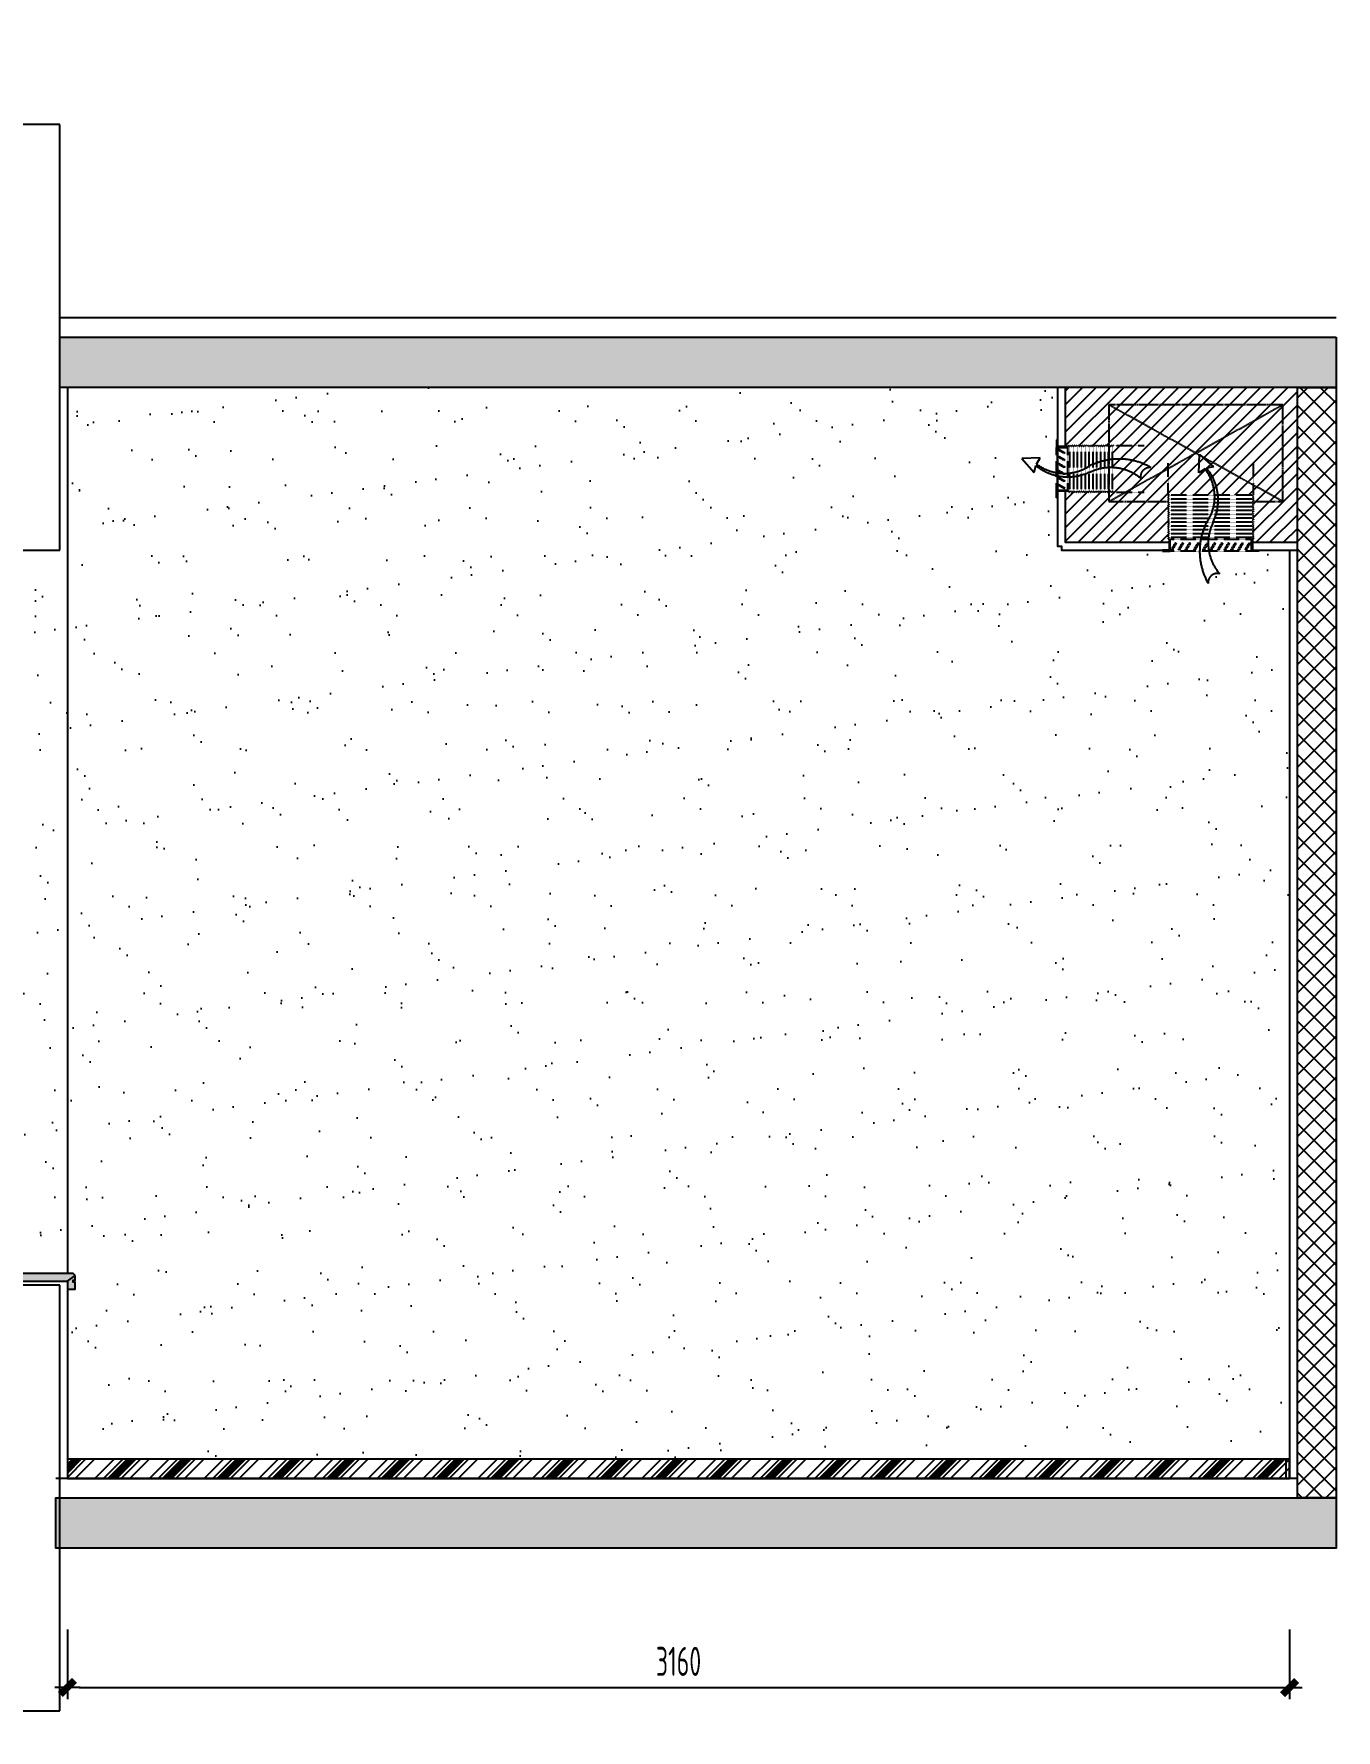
# Model space of a CAD drawing. Header units: inches. Extents: x 96003 to 270950, y -80202 to 65998.
# Drawn here: x 189558 to 192924, y 34810 to 39194 of the extents above; entities that cross this region are included whole.
import ezdxf

# ---------------------------------------------------------------- set-up
doc = ezdxf.new("R2010")
doc.units = ezdxf.units.IN
doc.header["$LTSCALE"] = 10
doc.header["$MEASUREMENT"] = 0
doc.linetypes.add('DASH', pattern=[0.35, 0.25, -0.1])
for name, color, linetype in [('01', 200, 'Continuous'), ('81', 81, 'Continuous'), ('A_SURFACE', 9, 'Continuous'), ('AD-土建柱轮廓线', 200, 'Continuous'), ('C-顶面灯具、灯带', 22, 'Continuous'), ('EL-03', 3, 'Continuous'), ('EL-1', 1, 'Continuous'), ('EL-30', 30, 'Continuous'), ('EL-BHATCH-250', 250, 'Continuous'), ('EL-FURN', 1, 'Continuous'), ('EL-天花轮廓线', 100, 'Continuous'), ('EL-立面', 136, 'Continuous'), ('FC-地面造型', 136, 'Continuous'), ('FF-FINISH【完成面】', 20, 'Continuous'), ('PUB_HATCH', 8, 'Continuous'), ('SBEI', 1, 'Continuous')]:
    doc.layers.add(name, color=color, linetype=linetype)
for name, color, linetype, lineweight in [('D-地面铺装', 252, 'Continuous', 9), ('J-金属幕墙', 34, 'Continuous', 13), ('L-栏杆扶手', 73, 'Continuous', 13), ('L-立面看线', 8, 'Continuous', 13)]:
    doc.layers.add(name, color=color, linetype=linetype, lineweight=lineweight)
doc.styles.add('CCD_DIM', font='archs.shx', dxfattribs={"width": 0.7})
doc.dimstyles.new('1.30', dxfattribs={"dimscale": 30, "dimtxt": 2.5, "dimasz": 1, "dimexe": 1, "dimexo": 1.5, "dimgap": 1, "dimtad": 1, "dimdec": 0, "dimrnd": 5, "dimdsep": 46, "dimtxsty": 'CCD_DIM', "dimblk": 'CCD_Dimension_Tick', "dimcen": 1, "dimclrd": 44, "dimclre": 44, "dimclrt": 2, "dimadec": 0, "dimazin": 2, "dimtfac": 1, "dimtdec": 0, "dimtix": 1, "dimtmove": 2, "dimatfit": 3, "dimldrblk": 'CCD_Dimension_Tick', "dimfxl": 5, "dimfxlon": 1, "dimtolj": 1, "dimarcsym": 0})
doc.dimstyles.new('Matrix_30内', dxfattribs={"dimscale": 30, "dimtxt": 2.5, "dimasz": 1, "dimexe": 2, "dimexo": 1.5, "dimgap": 0.6, "dimtad": 1, "dimdec": 0, "dimrnd": 1, "dimzin": 12, "dimdsep": 46, "dimtxsty": 'CCD_DIM', "dimblk": 'CCD_Dimension_Tick', "dimcen": 0.125, "dimclrd": 44, "dimclre": 44, "dimclrt": 50, "dimadec": 0, "dimazin": 0, "dimtfac": 1, "dimtdec": 0, "dimtix": 1, "dimtmove": 2, "dimatfit": 3, "dimldrblk": 'CCD_Leader_Dot', "dimfxl": 5, "dimfxlon": 1, "dimtvp": 1, "dimtolj": 1, "dimtzin": 0, "dimarcsym": 0})
pattern_1 = [(45, (190901.26, -77467.75), (-35.35534, 35.35534), []), (50, (190901.26, -77467.75), (143.452, -12.5504), [15, -165]), (355, (190901.26, -77467.75), (-27.7503, 150.4384), [12, -132]), (100.4514, (190913.22, -77468.8), (115.702, 137.888), [12.748, -140.2284]), (46.184, (190901.26, -77427.75), (213.448, -33.104), [22.5, -247.5]), (96.6356, (190919.05, -77430.5), (186.9325, 194.824), [19.122, -210.343]), (351.184, (190901.26, -77427.75), (186.932, 194.824), [18, -198]), (21, (190921.26, -77437.75), (119.3814, -80.5238), [15, -165]), (326, (190921.26, -77437.75), (48.663, 145.03), [12, -132]), (71.4514, (190931.21, -77444.46), (168.0445, 64.506), [12.748, -140.2284]), (37.5, (190901.26, -77467.75), (2.43197, 66.57877), [0, -130.4, 0, -134, 0, -132.5]), (7.5, (190901.26, -77467.75), (52.6139, 78.8823), [0, -76.4, 0, -127.4, 0, -50.5]), (327.5, (190856.66, -77467.75), (106.7645, -4.511), [0, -50, 0, -156, 0, -207]), (317.5, (190836.66, -77467.75), (116.6372, 20.021), [0, -65, 0, -103.6, 0, -147])]
pattern_2 = [(45, (190901.26, -74467.75), (-35.35534, 35.35534), []), (50, (190901.26, -74467.75), (143.452, -12.5504), [15, -165]), (355, (190901.26, -74467.75), (-27.7503, 150.4384), [12, -132]), (100.4514, (190913.22, -74468.8), (115.702, 137.888), [12.748, -140.2284]), (46.184, (190901.26, -74427.75), (213.448, -33.104), [22.5, -247.5]), (96.6356, (190919.05, -74430.5), (186.9325, 194.824), [19.122, -210.343]), (351.184, (190901.26, -74427.75), (186.932, 194.824), [18, -198]), (21, (190921.26, -74437.75), (119.3814, -80.5238), [15, -165]), (326, (190921.26, -74437.75), (48.663, 145.03), [12, -132]), (71.4514, (190931.21, -74444.46), (168.0445, 64.506), [12.748, -140.2284]), (37.5, (190901.26, -74467.75), (2.43197, 66.57877), [0, -130.4, 0, -134, 0, -132.5]), (7.5, (190901.26, -74467.75), (52.6139, 78.8823), [0, -76.4, 0, -127.4, 0, -50.5]), (327.5, (190856.66, -74467.75), (106.7645, -4.511), [0, -50, 0, -156, 0, -207]), (317.5, (190836.66, -74467.75), (116.6372, 20.021), [0, -65, 0, -103.6, 0, -147])]

# ---------------------------------------------------------------- blocks, each defined once
blk = doc.blocks.new('*U221')
h = blk.add_hatch()
h.set_pattern_fill('ANSI37', color=250, scale=300, angle=-90)
h.set_pattern_definition([(315, (222532.67, 70519.3), (26.516504, 26.516504), []), (45, (222532.67, 70519.3), (-26.516504, 26.516504), [])])
h.paths.add_polyline_path([(144521, -74584.5), (144521, -74684.5), (147391.2, -74684.5), (147391.2, -74584.5)])
at = {"color": 5, "elevation": 0}
blk.add_lwpolyline([(144521, -74584.5), (144521, -74684.5), (147391.2, -74684.5), (147391.2, -74584.5)], close=True, dxfattribs=at)
blk = doc.blocks.new('A$C29FB2657')
blk.add_lwpolyline([(50, 0), (-50, 0), (-50, -6), (50, -6), (50, 0)])
for points in [[(-35.5, -6), (-35.5, -48, 0.414214), (-22.5, -61), (-14.5, -61, 1), (-14.5, -53), (-22.5, -53, -0.414214), (-27.5, -48), (-27.5, -6)], [(35.5, -6), (35.5, -48, -0.414214), (22.5, -61), (14.5, -61, -1), (14.5, -53), (22.5, -53, 0.414214), (27.5, -48), (27.5, -6)]]:
    blk.add_lwpolyline(points, format="xyb")
blk = doc.blocks.new('ERYRTEYRTYTRYU')
at = {"layer": 'EL-BHATCH-250'}
h = blk.add_hatch(dxfattribs=at)
h.set_pattern_fill('ANSI36', color=256)
h.set_pattern_definition([(45, (-797212.6542, -227327.022), (1.683798023, 6.173926083), [7.9375, -1.5875, 0, -1.5875])])
h.paths.add_polyline_path([(194823.9, -79002.6), (194828.9, -78997.6), (195443.9, -78997.6), (195443.9, -79017.6), (194843.9, -79017.6), (194843.9, -79037.6), (194823.9, -79037.6), (194823.9, -79020.1), (194828.9, -79020.1), (194828.9, -79015.1), (194823.9, -79015.1)])
at = {"layer": 'PUB_HATCH'}
h = blk.add_hatch(dxfattribs=at)
h.set_pattern_fill('钢筋混凝土', color=256, scale=20, style=0)
h.set_pattern_definition(pattern_2)
h.paths.add_polyline_path([(195663.9, -75987.6), (195663.9, -75927.6), (195713.9, -75927.6), (195713.9, -75987.6)])
h = blk.add_hatch(dxfattribs=at)
h.set_pattern_fill('钢筋混凝土', color=256, scale=20, style=0)
h.set_pattern_definition(pattern_2)
h.paths.add_polyline_path([(195663.9, -75987.6), (195663.9, -75927.6), (195713.9, -75927.6), (195713.9, -75987.6)])
h = blk.add_hatch(dxfattribs=at)
h.set_pattern_fill('普通砖', color=256, scale=50, style=0)
h.set_pattern_definition([(45, (134887.13, -103269.03), (-88.38838, 88.38838), [])])
h.paths.add_polyline_path([(195603.9, -77037.6), (195603.9, -76997.6), (195603.9, -76957.6)])
h = blk.add_hatch(dxfattribs=at)
h.set_pattern_fill('钢筋混凝土', color=256, scale=20, style=0)
h.set_pattern_definition(pattern_1)
h.paths.add_polyline_path([(195663.9, -78987.6), (195663.9, -78927.6), (195713.9, -78927.6), (195713.9, -78987.6)])
h = blk.add_hatch(dxfattribs=at)
h.set_pattern_fill('钢筋混凝土', color=256, scale=20, style=0)
h.set_pattern_definition(pattern_1)
h.paths.add_polyline_path([(195663.9, -78987.6), (195663.9, -78927.6), (195713.9, -78927.6), (195713.9, -78987.6)])
h = blk.add_hatch(dxfattribs=at)
h.set_pattern_fill('普通砖', color=256, scale=50, style=0)
h.set_pattern_definition([(45, (134887.13, -106269.03), (-88.38838, 88.38838), [])])
h.paths.add_polyline_path([(195603.9, -80037.6), (195603.9, -79997.6), (195603.9, -79957.6)])
at = {"layer": '81', "color": 136}
for p, q in [((195493.9, -75798.3, 0), (195493.9, -75857.6, 0)), ((195521.9, -75793.6, 0), (195521.9, -75857.6, 0)), ((195535.9, -75798.3, 0), (195535.9, -75857.6, 0)), ((195563.9, -75798.3, 0), (195563.9, -75857.6, 0)), ((195493.9, -77186, 0), (195493.9, -78857.6, 0)), ((195521.9, -77186, 0), (195521.9, -78857.6, 0)), ((195535.9, -77186, 0), (195535.9, -78857.6, 0)), ((195563.9, -77186, 0), (195563.9, -78857.6, 0)), ((195493.9, -78798.3, 0), (195493.9, -78857.6, 0)), ((195521.9, -78793.6, 0), (195521.9, -78857.6, 0)), ((195535.9, -78798.3, 0), (195535.9, -78857.6, 0)), ((195563.9, -78798.3, 0), (195563.9, -78857.6, 0))]:
    blk.add_line(p, q, dxfattribs=at)
at = {"layer": '81', "color": 136, "elevation": 0}
for points in [[(195563.9, -75857.6), (195535.9, -75857.6), (195535.9, -75892.6), (195521.9, -75892.6), (195521.9, -75857.6), (195493.9, -75857.6), (195493.9, -75927.6), (195563.9, -75927.6)], [(195563.9, -75857.6), (195535.9, -75857.6), (195535.9, -75892.6), (195521.9, -75892.6), (195521.9, -75857.6), (195493.9, -75857.6), (195493.9, -75927.6), (195563.9, -75927.6)], [(195563.9, -77197.6), (195535.9, -77197.6), (195535.9, -77162.6), (195521.9, -77162.6), (195521.9, -77197.6), (195493.9, -77197.6), (195493.9, -77127.6), (195563.9, -77127.6)], [(195563.9, -78857.6), (195535.9, -78857.6), (195535.9, -78892.6), (195521.9, -78892.6), (195521.9, -78857.6), (195493.9, -78857.6), (195493.9, -78927.6), (195563.9, -78927.6)], [(195563.9, -78857.6), (195535.9, -78857.6), (195535.9, -78892.6), (195521.9, -78892.6), (195521.9, -78857.6), (195493.9, -78857.6), (195493.9, -78927.6), (195563.9, -78927.6)]]:
    blk.add_lwpolyline(points, close=True, dxfattribs=at)
at = {"layer": 'A_SURFACE'}
blk.add_line((195443.9, -79007.6, 0), (195413.9, -79007.6, 0), dxfattribs=at)
at = {"layer": 'A_SURFACE', "color": 20, "elevation": 0}
for points in [[(195443.9, -76007.6), (195443.9, -75917.6), (195493.9, -75917.6)], [(195563.9, -75887.6), (195733.9, -75907.6), (195733.9, -76007.6), (195683.9, -76007.6), (195683.9, -76147.6), (195663.9, -76147.6)], [(195643.9, -76147.6), (195083.9, -76147.6), (195084.2, -76763.9), (195563.9, -76777.6), (195563.9, -76807.6), (195683.9, -76807.6), (195683.9, -77147.6), (195563.9, -77147.6)], [(195563.9, -78887.6), (195733.9, -78907.6), (195733.9, -79007.6), (195683.9, -79007.6), (195683.9, -79147.6), (195663.9, -79147.6)], [(195443.9, -79007.6), (195443.9, -78917.6), (195493.9, -78917.6)], [(195443.9, -79017.6), (194843.9, -79017.6), (194843.9, -79517.6)], [(195643.9, -79147.6), (195083.9, -79147.6), (195084.2, -79763.9), (195563.9, -79777.6), (195563.9, -79807.6), (195683.9, -79807.6), (195683.9, -80147.6), (195563.9, -80147.6)]]:
    blk.add_lwpolyline(points, dxfattribs=at)
at = {"layer": 'A_SURFACE', "color": 20}
for centre in [(195653.9, -76147.6, 0), (195653.9, -79147.6, 0)]:
    blk.add_arc(centre, 10, 0, 180, dxfattribs=at)
at = {"layer": 'AD-土建柱轮廓线'}
for p, q in [((195463.9, -76027.6, 0), (195463.9, -75927.6, 0)), ((195463.9, -75927.6, 0), (195663.9, -75927.6, 0)), ((195713.9, -75927.6, 0), (195663.9, -75927.6, 0)), ((195713.9, -75927.6, 0), (195663.9, -75927.6, 0)), ((195713.9, -75927.6, 0), (195713.9, -75987.6, 0)), ((195713.9, -75927.6, 0), (195713.9, -75987.6, 0)), ((195713.9, -75987.6, 0), (195663.9, -75987.6, 0)), ((195663.9, -75987.6, 0), (195663.9, -76127.6, 0)), ((195713.9, -75987.6, 0), (195663.9, -75987.6, 0)), ((194863.9, -76577.6, 0), (194863.9, -76027.6, 0)), ((194863.9, -76027.6, 0), (195463.9, -76027.6, 0)), ((195663.9, -76127.6, 0), (195063.9, -76127.6, 0)), ((194863.9, -76707.6, 0), (194863.9, -76577.6, 0)), ((194863.9, -77127.6, 0), (194863.9, -76707.6, 0)), ((194863.9, -76707.6, 0), (194863.9, -76707.6, 0)), ((195563.9, -76827.6, 0), (195063.9, -76827.6, 0)), ((195563.9, -76827.6, 0), (195663.9, -76827.6, 0)), ((195663.9, -76827.6, 0), (195663.9, -77027.6, 0)), ((195663.9, -76827.6, 0), (195663.9, -76827.6, 0)), ((195663.9, -76827.6, 0), (195663.9, -76907.6, 0)), ((195663.9, -76907.6, 0), (195663.9, -76907.6, 0)), ((195463.9, -77027.6, 0), (195463.9, -77027.6, 0)), ((195663.9, -77027.6, 0), (195663.9, -77027.6, 0)), ((195663.9, -77027.6, 0), (195663.9, -77127.6, 0)), ((195063.9, -77127.6, 0), (194863.9, -77127.6, 0)), ((195463.9, -79027.6, 0), (195463.9, -78927.6, 0)), ((195463.9, -78927.6, 0), (195663.9, -78927.6, 0)), ((195713.9, -78927.6, 0), (195663.9, -78927.6, 0)), ((195713.9, -78927.6, 0), (195663.9, -78927.6, 0)), ((195713.9, -78927.6, 0), (195713.9, -78987.6, 0)), ((195713.9, -78927.6, 0), (195713.9, -78987.6, 0)), ((195713.9, -78987.6, 0), (195663.9, -78987.6, 0)), ((195663.9, -78987.6, 0), (195663.9, -79127.6, 0)), ((195713.9, -78987.6, 0), (195663.9, -78987.6, 0)), ((194863.9, -79577.6, 0), (194863.9, -79027.6, 0)), ((194863.9, -79027.6, 0), (195463.9, -79027.6, 0)), ((195663.9, -79127.6, 0), (195063.9, -79127.6, 0)), ((194863.9, -79707.6, 0), (194863.9, -79577.6, 0)), ((194863.9, -80127.6, 0), (194863.9, -79707.6, 0)), ((194863.9, -79707.6, 0), (194863.9, -79707.6, 0)), ((195563.9, -79827.6, 0), (195063.9, -79827.6, 0)), ((195563.9, -79827.6, 0), (195663.9, -79827.6, 0)), ((195663.9, -79827.6, 0), (195663.9, -80027.6, 0)), ((195663.9, -79827.6, 0), (195663.9, -79827.6, 0)), ((195663.9, -79827.6, 0), (195663.9, -79907.6, 0)), ((195663.9, -79907.6, 0), (195663.9, -79907.6, 0)), ((195563.9, -80027.6, 0), (195463.9, -80027.6, 0)), ((195663.9, -80027.6, 0), (195663.9, -80027.6, 0)), ((195663.9, -80027.6, 0), (195663.9, -80127.6, 0)), ((195063.9, -80127.6, 0), (194863.9, -80127.6, 0))]:
    blk.add_line(p, q, dxfattribs=at)
at = {"layer": 'AD-土建柱轮廓线', "elevation": 0}
for points in [[(194863.9, -76927.6), (194863.9, -76927.6), (194863.9, -76127.6)], [(195461.5, -76927.6), (195063.9, -76927.6)], [(195063.9, -76927.6), (195063.9, -77127.6)], [(195463.9, -77027.6), (195463.9, -77027.6), (195463.9, -77027.6), (195463.9, -76927.6), (195466.3, -76927.6)], [(194863.9, -79927.6), (194863.9, -79927.6), (194863.9, -79127.6)], [(195461.5, -79927.6), (195063.9, -79927.6)], [(195063.9, -79927.6), (195063.9, -80127.6)], [(195563.9, -80027.6), (195563.9, -80027.6), (195563.9, -80027.6), (195563.9, -79927.6), (195466.3, -79927.6)]]:
    blk.add_lwpolyline(points, dxfattribs=at)
for points in [[(195463.9, -77027.6), (195463.9, -77127.6), (195623.9, -77127.6, -0.996715), (195644, -77127.6), (195663.9, -77127.6), (195663.9, -76827.6), (195063.9, -76827.6), (195063.9, -76127.6)], [(195463.9, -80027.6), (195463.9, -80127.6), (195623.9, -80127.6, -0.996715), (195644, -80127.6), (195663.9, -80127.6), (195663.9, -79827.6), (195063.9, -79827.6), (195063.9, -79127.6)]]:
    blk.add_lwpolyline(points, format="xyb", dxfattribs=at)
at = {"layer": 'D-地面铺装', "elevation": 0}
for points in [[(195463.9, -76027.6), (195463.9, -75927.6)], [(195463.9, -79027.6), (195463.9, -78927.6)]]:
    blk.add_lwpolyline(points, dxfattribs=at)
at = {"layer": 'EL-03', "elevation": 0}
for points in [[(195493.9, -75917.6), (195443.9, -75917.6), (195438.9, -75917.6), (195438.9, -75902.6), (195443.9, -75897.6), (195493.9, -75897.6)], [(194823.9, -79002.6), (194828.9, -78997.6), (195443.9, -78997.6), (195443.9, -79017.6), (194843.9, -79017.6), (194843.9, -79037.6), (194843.9, -79037.6), (194823.9, -79037.6), (194823.9, -79020.1), (194828.9, -79020.1), (194828.9, -79015.1), (194823.9, -79015.1), (194823.9, -79002.6)]]:
    blk.add_lwpolyline(points, dxfattribs=at)
at = {"layer": 'EL-30', "elevation": 0}
blk.add_lwpolyline([(194843.9, -79017.6), (194823.9, -79002.6)], dxfattribs=at)
at = {"layer": 'J-金属幕墙'}
blk.add_line((195783.9, -79777.6, 0), (195783.9, -77177.6, 0), dxfattribs=at)
at = {"layer": 'J-金属幕墙', "elevation": 0}
for points in [[(195563.9, -77147.6), (195563.9, -77177.6), (195783.9, -77177.6), (195783.9, -77127.6), (195743.9, -77127.6), (195743.9, -77107.6), (195783.9, -77107.6), (195783.9, -76847.6), (195743.9, -76847.6), (195743.9, -76827.6), (195783.9, -76827.6), (195783.9, -76777.6), (195563.9, -76777.6), (195563.9, -76807.6)], [(195566.9, -77147.6), (195566.9, -77174.6), (195780.9, -77174.6), (195780.9, -77130.6), (195740.9, -77130.6), (195740.9, -77104.6), (195780.9, -77104.6), (195780.9, -76850.6), (195740.9, -76850.6), (195740.9, -76824.6), (195780.9, -76824.6), (195780.9, -76780.6), (195566.9, -76780.6), (195566.9, -76807.6)], [(195563.9, -80147.6), (195563.9, -80177.6), (195783.9, -80177.6), (195783.9, -80127.6), (195743.9, -80127.6), (195743.9, -80107.6), (195783.9, -80107.6), (195783.9, -79847.6), (195743.9, -79847.6), (195743.9, -79827.6), (195783.9, -79827.6), (195783.9, -79777.6), (195563.9, -79777.6), (195563.9, -79807.6)], [(195566.9, -80147.6), (195566.9, -80174.6), (195780.9, -80174.6), (195780.9, -80130.6), (195740.9, -80130.6), (195740.9, -80104.6), (195780.9, -80104.6), (195780.9, -79850.6), (195740.9, -79850.6), (195740.9, -79824.6), (195780.9, -79824.6), (195780.9, -79780.6), (195566.9, -79780.6), (195566.9, -79807.6)]]:
    blk.add_lwpolyline(points, dxfattribs=at)
at = {"layer": 'L-栏杆扶手'}
for p, q in [((195363.7, -77992.7, 0), (195367.7, -77992.7, 0)), ((195363.7, -77992.7, 0), (195363.7, -78022.7, 0)), ((195363.7, -78022.7, 0), (195423.9, -78022.7, 0)), ((195373.7, -78022.7, 0), (195373.7, -78927.6, 0)), ((195388.9, -78922.6, 0), (195388.9, -78022.7, 0)), ((195398.9, -78922.6, 0), (195398.9, -78022.7, 0)), ((195413.9, -78022.7, 0), (195413.9, -78927.6, 0)), ((195419.9, -77992.7, 0), (195423.9, -77992.7, 0)), ((195423.9, -77992.7, 0), (195423.9, -78022.7, 0)), ((195373.7, -78798.3, 0), (195373.7, -79027.6, 0)), ((195388.9, -79022.6, 0), (195388.9, -78798.3, 0)), ((195398.9, -79022.6, 0), (195398.9, -78798.3, 0)), ((195413.9, -78798.3, 0), (195413.9, -79027.6, 0)), ((195413.9, -79022.6, 0), (195373.7, -79022.6, 0))]:
    blk.add_line(p, q, dxfattribs=at)
at = {"layer": 'L-栏杆扶手', "elevation": 0}
for points in [[(195443.9, -76027.6), (195413.9, -76027.6), (195443.9, -76027.6)], [(195443.9, -79027.6), (195413.9, -79027.6), (195443.9, -79027.6)]]:
    blk.add_lwpolyline(points, dxfattribs=at)
at = {"layer": 'L-栏杆扶手'}
blk.add_arc((195393.8, -78007.7, 0), 30.1, 29.8902, 150.1098, dxfattribs=at)
at = {"layer": 'L-立面看线'}
for p, q in [((195683.9, -75901.8, 0), (195683.9, -75798.3, 0)), ((195683.9, -76147.6, 0), (195683.9, -76777.6, 0)), ((195683.9, -78907.6, 0), (195683.9, -77177.6, 0)), ((195683.9, -78901.8, 0), (195683.9, -78798.3, 0)), ((195683.9, -79147.6, 0), (195683.9, -79777.6, 0))]:
    blk.add_line(p, q, dxfattribs=at)
at = {"layer": 'SBEI', "color": 3}
for p, q in [((195243.9, -76927.6, 0), (195243.9, -77107.6, 0)), ((195263.9, -76927.6, 0), (195263.9, -77127.6, 0)), ((195263.9, -77107.6, 0), (195063.9, -77107.6, 0)), ((195263.9, -77127.6, 0), (195063.9, -77127.6, 0))]:
    blk.add_line(p, q, dxfattribs=at)
at = {"layer": 'L-栏杆扶手'}
blk.add_blockref('A$C29FB2657', (195393.8, -79027.6, 0), dxfattribs=at)
blk = doc.blocks.new('CCD_Dimension_Tick')
at = {"color": 0, "linetype": 'ByBlock'}
for p, q in [((-1.09, 0), (0, 0)), ((0, 0), (1.09, 0))]:
    blk.add_line(p, q, dxfattribs=at)
at = {"color": 0, "linetype": 'Continuous', "const_width": 0.608}
blk.add_lwpolyline([(-0.61, -0.61), (0.61, 0.61)], dxfattribs=at)
blk = doc.blocks.new('*D222')
at = {"layer": 'Defpoints', "color": 0, "linetype": 'ByBlock', "transparency": 16777216}
for p in [(189644.5, 35459.6), (192803.5, 35459.6), (192803.5, 34919.6)]:
    blk.add_point(p, dxfattribs=at)
at = {"layer": 'FC-地面造型', "color": 44, "linetype": 'ByBlock', "lineweight": -2, "transparency": 16777216}
for p, q in [((189644.5, 35069.6), (189644.5, 34889.6)), ((192803.5, 35069.6), (192803.5, 34889.6)), ((189674.5, 34919.6), (192773.5, 34919.6))]:
    blk.add_line(p, q, dxfattribs=at)
at = {"layer": 'FC-地面造型', "color": 44, "linetype": 'ByBlock', "lineweight": -2, "transparency": 16777216, "xscale": 30, "yscale": 30, "zscale": 30, "rotation": 180}
blk.add_blockref('CCD_Dimension_Tick', (189644.5, 34919.6), dxfattribs=at)
at = {"layer": 'FC-地面造型', "color": 44, "linetype": 'ByBlock', "lineweight": -2, "transparency": 16777216, "xscale": 30, "yscale": 30, "zscale": 30}
blk.add_blockref('CCD_Dimension_Tick', (192803.5, 34919.6), dxfattribs=at)
at = {"layer": 'FC-地面造型', "color": 2, "linetype": 'ByBlock', "transparency": 16777216, "insert": (191224, 34987.1), "char_height": 75, "attachment_point": 5, "style": 'CCD_DIM'}
blk.add_mtext('\\A1;3160', dxfattribs=at)
blk = doc.blocks.new('*U51')
at = {"color": 250}
blk.add_wipeout([(54, -50), (51, -50), (51, -33), (23.9, -33), (21.4, -35.5), (18.9, -33), (16.5, -35.5), (14, -33), (11.5, -35.5), (9, -33), (6.5, -35.5), (4, -33), (1.5, -35.5), (-1, -33), (-3.5, -35.5), (-6, -33), (-8.5, -35.5), (-11, -33), (-13.5, -35.5), (-16, -33), (-18.5, -35.5), (-21, -33), (-23.5, -35.5), (-26, -33), (-28.5, -35.5), (-31, -33), (-33.5, -35.5), (-36, -33), (-38.5, -35.5), (-41, -33), (-43.5, -35.5), (-46, -33), (-48.5, -35.5), (-51, -33), (-53.5, -35.5), (-56, -33), (-58.5, -35.5), (-61, -33), (-63.5, -35.5), (-66, -33), (-68.5, -35.5), (-71, -33), (-73.5, -35.5), (-76, -33), (-78.5, -35.5), (-81, -33), (-83.5, -35.5), (-86, -33), (-88.5, -35.5), (-91, -33), (-91, -33), (-90.9, 83), (-90.9, 83), (-88.4, 85.5), (-85.9, 83), (-83.4, 85.5), (-80.9, 83), (-78.5, 85.5), (-76, 83), (-73.5, 85.5), (-71, 83), (-68.5, 85.5), (-66, 83), (-63.5, 85.5), (-61, 83), (-58.5, 85.5), (-56, 83), (-53.5, 85.5), (-51, 83), (-48.5, 85.5), (-46, 83), (-43.5, 85.5), (-41, 83), (-38.5, 85.5), (-36, 83), (-33.5, 85.5), (-31, 83), (-28.5, 85.5), (-26, 83), (-23.5, 85.5), (-21, 83), (-18.5, 85.5), (-16, 83), (-13.5, 85.5), (-11, 83), (-8.5, 85.5), (-6, 83), (-3.5, 85.5), (-1, 83), (1.5, 85.5), (4, 83), (6.5, 85.5), (9, 83), (11.5, 85.5), (14, 83), (16.5, 85.5), (19, 83), (21.5, 85.5), (24, 83), (51, 83), (51, 100), (54, 100)], dxfattribs=at)
at = {"color": 251, "linetype": 'DASH', "ltscale": 0.25}
for p, q in [((-93.4, 85.5), (-173.2, 85.5)), ((-93.4, 85.5), (-90.9, 83)), ((-91, -33), (-90.9, 83)), ((-88.4, 85.5), (-90.9, 83)), ((-88.4, 85.5), (-85.9, 83)), ((-83.4, 85.5), (-85.9, 83)), ((-83.4, 85.5), (-80.9, 83)), ((-81, -33), (-80.9, 83)), ((-78.5, 85.5), (-80.9, 83)), ((-78.5, 85.5), (-76, 83)), ((-73.5, 85.5), (-76, 83)), ((-73.5, 85.5), (-71, 83)), ((-68.5, 85.5), (-71, 83)), ((-71, -33), (-71, 83)), ((-68.5, 85.5), (-66, 83)), ((-63.5, 85.5), (-66, 83)), ((-63.5, 85.5), (-61, 83)), ((-58.5, 85.5), (-61, 83)), ((-61, -33), (-61, 83)), ((-58.5, 85.5), (-56, 83)), ((-53.5, 85.5), (-56, 83)), ((-53.5, 85.5), (-51, 83)), ((-48.5, 85.5), (-51, 83)), ((-51, -33), (-51, 83)), ((-48.5, 85.5), (-46, 83)), ((-43.5, 85.5), (-46, 83)), ((-43.5, 85.5), (-41, 83)), ((-38.5, 85.5), (-41, 83)), ((-41, -33), (-41, 83)), ((-38.5, 85.5), (-36, 83)), ((-33.5, 85.5), (-36, 83)), ((-33.5, 85.5), (-31, 83)), ((-28.5, 85.5), (-31, 83)), ((-31, -33), (-31, 83)), ((-28.5, 85.5), (-26, 83)), ((-23.5, 85.5), (-26, 83)), ((-23.5, 85.5), (-21, 83)), ((-18.5, 85.5), (-21, 83)), ((-21, -33), (-21, 83)), ((-18.5, 85.5), (-16, 83)), ((-13.5, 85.5), (-16, 83)), ((-13.5, 85.5), (-11, 83)), ((-8.5, 85.5), (-11, 83)), ((-11, -33), (-11, 83)), ((-8.5, 85.5), (-6, 83)), ((-3.5, 85.5), (-6, 83)), ((-3.5, 85.5), (-1, 83)), ((1.5, 85.5), (-1, 83)), ((-1, -33), (-1, 83)), ((1.5, 85.5), (4, 83)), ((6.5, 85.5), (4, 83)), ((6.5, 85.5), (9, 83)), ((11.5, 85.5), (9, 83)), ((9, -33), (9, 83)), ((11.5, 85.5), (14, 83)), ((16.5, 85.5), (14, 83)), ((16.5, 85.5), (19, 83)), ((18.9, -33), (19, 83)), ((21.5, 85.5), (19, 83)), ((21.5, 85.5), (24, 83)), ((24.1, -30), (24.1, 80)), ((54, -30), (54, 80)), ((-93.4, -35.5), (-173.2, -35.5)), ((-93.4, -35.5), (-91, -33)), ((-88.5, -35.5), (-91, -33)), ((-88.5, -35.5), (-86, -33)), ((-83.5, -35.5), (-86, -33)), ((-83.5, -35.5), (-81, -33)), ((-78.5, -35.5), (-81, -33)), ((-78.5, -35.5), (-76, -33)), ((-73.5, -35.5), (-76, -33)), ((-73.5, -35.5), (-71, -33)), ((-68.5, -35.5), (-71, -33)), ((-68.5, -35.5), (-66, -33)), ((-63.5, -35.5), (-66, -33)), ((-63.5, -35.5), (-61, -33)), ((-58.5, -35.5), (-61, -33)), ((-58.5, -35.5), (-56, -33)), ((-53.5, -35.5), (-56, -33)), ((-53.5, -35.5), (-51, -33)), ((-48.5, -35.5), (-51, -33)), ((-48.5, -35.5), (-46, -33)), ((-43.5, -35.5), (-46, -33)), ((-43.5, -35.5), (-41, -33)), ((-38.5, -35.5), (-41, -33)), ((-38.5, -35.5), (-36, -33)), ((-33.5, -35.5), (-36, -33)), ((-33.5, -35.5), (-31, -33)), ((-28.5, -35.5), (-31, -33)), ((-28.5, -35.5), (-26, -33)), ((-23.5, -35.5), (-26, -33)), ((-23.5, -35.5), (-21, -33)), ((-18.5, -35.5), (-21, -33)), ((-18.5, -35.5), (-16, -33)), ((-13.5, -35.5), (-16, -33)), ((-13.5, -35.5), (-11, -33)), ((-8.5, -35.5), (-11, -33)), ((-8.5, -35.5), (-6, -33)), ((-3.5, -35.5), (-6, -33)), ((-3.5, -35.5), (-1, -33)), ((1.5, -35.5), (-1, -33)), ((1.5, -35.5), (4, -33)), ((6.5, -35.5), (4, -33)), ((6.5, -35.5), (9, -33)), ((11.5, -35.5), (9, -33)), ((11.5, -35.5), (14, -33)), ((16.5, -35.5), (14, -33)), ((16.5, -35.5), (18.9, -33)), ((21.4, -35.5), (18.9, -33)), ((21.4, -35.5), (23.9, -33))]:
    blk.add_line(p, q, dxfattribs=at)
at = {"color": 1, "linetype": 'DASH', "ltscale": 30}
for points in [[(24.1, 80), (24.1, 83), (51, 83), (51, 100), (54, 100), (54, 80), (24.1, 80)], [(24.1, -30), (24.1, -33), (51, -33), (51, -50), (54, -50), (54, -30), (24.1, -30)]]:
    blk.add_lwpolyline(points, dxfattribs=at)
at = {"color": 136, "linetype": 'DASH', "ltscale": 100}
blk.add_lwpolyline([(95.7, 53.1), (143.1, 51.7), (111.2, 15.6), (107.2, 33.2, -0.292635), (-32, 16.2, 0.303913), (-165.4, -0.3, 0.514477), (-190.2, 29.3, -0.247711), (-35.5, 34.7, 0.335018), (105.4, 37.3)], format="xyb", close=True, dxfattribs=at)
at = {"color": 251, "linetype": 'DASH', "ltscale": 0.25}
for points in [[(32.2, 66.9), (33.7, 64.3), (51, 74.3), (49.5, 76.9)], [(32.2, 48.7), (33.7, 46.1), (51, 56.1), (49.5, 58.7)], [(32.2, 30.5), (33.7, 27.9), (51, 37.9), (49.5, 40.5)], [(32.2, 12.4), (33.7, 9.8), (51, 19.8), (49.5, 22.4)], [(32.2, -5.8), (33.7, -8.4), (51, 1.6), (49.5, 4.2)], [(32.2, -23.9), (33.7, -26.5), (51, -16.5), (49.5, -13.9)]]:
    blk.add_lwpolyline(points, close=True, dxfattribs=at)
blk = doc.blocks.new('QFGREWGREWGRE W')
at = {"layer": 'EL-FURN', "rotation": 270}
blk.add_blockref('*U51', (106564.9, -27354.9), dxfattribs=at)
blk = doc.blocks.new('ytut')
at = {"color": 250}
blk.add_wipeout([(144774.8, 4910.6), (144771.8, 4910.6), (144771.8, 4893.6), (144744.8, 4893.6), (144742.3, 4896.1), (144739.8, 4893.6), (144737.3, 4896.1), (144734.8, 4893.6), (144732.3, 4896.1), (144729.8, 4893.6), (144727.3, 4896.1), (144724.8, 4893.6), (144722.3, 4896.1), (144719.8, 4893.6), (144717.3, 4896.1), (144714.8, 4893.6), (144712.3, 4896.1), (144709.8, 4893.6), (144707.3, 4896.1), (144704.8, 4893.6), (144702.3, 4896.1), (144699.8, 4893.6), (144697.3, 4896.1), (144694.8, 4893.6), (144692.3, 4896.1), (144689.8, 4893.6), (144687.3, 4896.1), (144684.8, 4893.6), (144682.3, 4896.1), (144679.8, 4893.6), (144677.3, 4896.1), (144674.8, 4893.6), (144672.4, 4896.1), (144669.9, 4893.6), (144667.4, 4896.1), (144664.9, 4893.6), (144662.4, 4896.1), (144659.9, 4893.6), (144657.4, 4896.1), (144654.9, 4893.6), (144652.4, 4896.1), (144649.9, 4893.6), (144647.4, 4896.1), (144644.9, 4893.6), (144642.4, 4896.1), (144639.9, 4893.6), (144637.4, 4896.1), (144634.9, 4893.6), (144632.4, 4896.1), (144629.9, 4893.6), (144629.9, 4893.6), (144629.9, 4677.6), (144629.9, 4677.6), (144632.4, 4675.1), (144634.9, 4677.6), (144637.4, 4675.1), (144639.9, 4677.6), (144642.4, 4675.1), (144644.9, 4677.6), (144647.4, 4675.1), (144649.9, 4677.6), (144652.4, 4675.1), (144654.9, 4677.6), (144657.4, 4675.1), (144659.9, 4677.6), (144662.4, 4675.1), (144664.9, 4677.6), (144667.4, 4675.1), (144669.9, 4677.6), (144672.4, 4675.1), (144674.9, 4677.6), (144677.4, 4675.1), (144679.9, 4677.6), (144682.4, 4675.1), (144684.9, 4677.6), (144687.3, 4675.1), (144689.8, 4677.6), (144692.3, 4675.1), (144694.8, 4677.6), (144697.3, 4675.1), (144699.8, 4677.6), (144702.3, 4675.1), (144704.8, 4677.6), (144707.3, 4675.1), (144709.8, 4677.6), (144712.3, 4675.1), (144714.8, 4677.6), (144717.3, 4675.1), (144719.8, 4677.6), (144722.3, 4675.1), (144724.8, 4677.6), (144727.3, 4675.1), (144729.8, 4677.6), (144732.3, 4675.1), (144734.8, 4677.6), (144737.3, 4675.1), (144739.8, 4677.6), (144742.3, 4675.1), (144744.8, 4677.6), (144771.8, 4677.6), (144771.8, 4660.6), (144774.8, 4660.6)], dxfattribs=at)
at = {"color": 251, "linetype": 'DASH', "ltscale": 0.25}
for p, q in [((144627.4, 4896.1), (144547.6, 4896.1)), ((144627.4, 4896.1), (144629.9, 4893.6)), ((144632.4, 4896.1), (144629.9, 4893.6)), ((144629.9, 4893.6), (144629.9, 4677.6)), ((144632.4, 4896.1), (144634.9, 4893.6)), ((144637.4, 4896.1), (144634.9, 4893.6)), ((144637.4, 4896.1), (144639.9, 4893.6)), ((144642.4, 4896.1), (144639.9, 4893.6)), ((144639.9, 4893.6), (144639.9, 4677.6)), ((144642.4, 4896.1), (144644.9, 4893.6)), ((144647.4, 4896.1), (144644.9, 4893.6)), ((144647.4, 4896.1), (144649.9, 4893.6)), ((144652.4, 4896.1), (144649.9, 4893.6)), ((144649.9, 4893.6), (144649.9, 4677.6)), ((144652.4, 4896.1), (144654.9, 4893.6)), ((144657.4, 4896.1), (144654.9, 4893.6)), ((144657.4, 4896.1), (144659.9, 4893.6)), ((144662.4, 4896.1), (144659.9, 4893.6)), ((144659.9, 4893.6), (144659.9, 4677.6)), ((144662.4, 4896.1), (144664.9, 4893.6)), ((144667.4, 4896.1), (144664.9, 4893.6)), ((144667.4, 4896.1), (144669.9, 4893.6)), ((144672.4, 4896.1), (144669.9, 4893.6)), ((144669.9, 4893.6), (144669.9, 4677.6)), ((144672.4, 4896.1), (144674.8, 4893.6)), ((144677.3, 4896.1), (144674.8, 4893.6)), ((144677.3, 4896.1), (144679.8, 4893.6)), ((144682.3, 4896.1), (144679.8, 4893.6)), ((144679.8, 4893.6), (144679.9, 4677.6)), ((144682.3, 4896.1), (144684.8, 4893.6)), ((144687.3, 4896.1), (144684.8, 4893.6)), ((144687.3, 4896.1), (144689.8, 4893.6)), ((144692.3, 4896.1), (144689.8, 4893.6)), ((144689.8, 4893.6), (144689.9, 4677.6)), ((144692.3, 4896.1), (144694.8, 4893.6)), ((144697.3, 4896.1), (144694.8, 4893.6)), ((144697.3, 4896.1), (144699.8, 4893.6)), ((144702.3, 4896.1), (144699.8, 4893.6)), ((144699.8, 4893.6), (144699.8, 4677.6)), ((144702.3, 4896.1), (144704.8, 4893.6)), ((144707.3, 4896.1), (144704.8, 4893.6)), ((144707.3, 4896.1), (144709.8, 4893.6)), ((144712.3, 4896.1), (144709.8, 4893.6)), ((144709.8, 4893.6), (144709.8, 4677.6)), ((144712.3, 4896.1), (144714.8, 4893.6)), ((144717.3, 4896.1), (144714.8, 4893.6)), ((144717.3, 4896.1), (144719.8, 4893.6)), ((144722.3, 4896.1), (144719.8, 4893.6)), ((144719.8, 4893.6), (144719.8, 4677.6)), ((144722.3, 4896.1), (144724.8, 4893.6)), ((144727.3, 4896.1), (144724.8, 4893.6)), ((144727.3, 4896.1), (144729.8, 4893.6)), ((144732.3, 4896.1), (144729.8, 4893.6)), ((144729.8, 4893.6), (144729.8, 4677.6)), ((144732.3, 4896.1), (144734.8, 4893.6)), ((144737.3, 4896.1), (144734.8, 4893.6)), ((144737.3, 4896.1), (144739.8, 4893.6)), ((144742.3, 4896.1), (144739.8, 4893.6)), ((144739.8, 4893.6), (144739.8, 4677.6)), ((144742.3, 4896.1), (144744.8, 4893.6)), ((144744.9, 4890.6), (144744.9, 4680.6)), ((144774.8, 4890.6), (144774.8, 4680.6)), ((144627.4, 4675.1), (144547.6, 4675.1)), ((144627.4, 4675.1), (144629.9, 4677.6)), ((144632.4, 4675.1), (144629.9, 4677.6)), ((144632.4, 4675.1), (144634.9, 4677.6)), ((144637.4, 4675.1), (144634.9, 4677.6)), ((144637.4, 4675.1), (144639.9, 4677.6)), ((144642.4, 4675.1), (144639.9, 4677.6)), ((144642.4, 4675.1), (144644.9, 4677.6)), ((144647.4, 4675.1), (144644.9, 4677.6)), ((144647.4, 4675.1), (144649.9, 4677.6)), ((144652.4, 4675.1), (144649.9, 4677.6)), ((144652.4, 4675.1), (144654.9, 4677.6)), ((144657.4, 4675.1), (144654.9, 4677.6)), ((144657.4, 4675.1), (144659.9, 4677.6)), ((144662.4, 4675.1), (144659.9, 4677.6)), ((144662.4, 4675.1), (144664.9, 4677.6)), ((144667.4, 4675.1), (144664.9, 4677.6)), ((144667.4, 4675.1), (144669.9, 4677.6)), ((144672.4, 4675.1), (144669.9, 4677.6)), ((144672.4, 4675.1), (144674.9, 4677.6)), ((144677.4, 4675.1), (144674.9, 4677.6)), ((144677.4, 4675.1), (144679.9, 4677.6)), ((144682.4, 4675.1), (144679.9, 4677.6)), ((144682.4, 4675.1), (144684.9, 4677.6)), ((144687.3, 4675.1), (144684.9, 4677.6)), ((144687.3, 4675.1), (144689.8, 4677.6)), ((144692.3, 4675.1), (144689.8, 4677.6)), ((144692.3, 4675.1), (144694.8, 4677.6)), ((144697.3, 4675.1), (144694.8, 4677.6)), ((144697.3, 4675.1), (144699.8, 4677.6)), ((144702.3, 4675.1), (144699.8, 4677.6)), ((144702.3, 4675.1), (144704.8, 4677.6)), ((144707.3, 4675.1), (144704.8, 4677.6)), ((144707.3, 4675.1), (144709.8, 4677.6)), ((144712.3, 4675.1), (144709.8, 4677.6)), ((144712.3, 4675.1), (144714.8, 4677.6)), ((144717.3, 4675.1), (144714.8, 4677.6)), ((144717.3, 4675.1), (144719.8, 4677.6)), ((144722.3, 4675.1), (144719.8, 4677.6)), ((144722.3, 4675.1), (144724.8, 4677.6)), ((144727.3, 4675.1), (144724.8, 4677.6)), ((144727.3, 4675.1), (144729.8, 4677.6)), ((144732.3, 4675.1), (144729.8, 4677.6)), ((144732.3, 4675.1), (144734.8, 4677.6)), ((144737.3, 4675.1), (144734.8, 4677.6)), ((144737.3, 4675.1), (144739.8, 4677.6)), ((144742.3, 4675.1), (144739.8, 4677.6)), ((144742.3, 4675.1), (144744.8, 4677.6))]:
    blk.add_line(p, q, dxfattribs=at)
at = {"color": 1, "linetype": 'DASH', "ltscale": 30}
for points in [[(144744.9, 4890.6), (144744.9, 4893.6), (144771.8, 4893.6), (144771.8, 4910.6), (144774.8, 4910.6), (144774.8, 4890.6), (144744.9, 4890.6)], [(144744.9, 4680.6), (144744.9, 4677.6), (144771.8, 4677.6), (144771.8, 4660.6), (144774.8, 4660.6), (144774.8, 4680.6), (144744.9, 4680.6)]]:
    blk.add_lwpolyline(points, dxfattribs=at)
at = {"color": 251, "linetype": 'DASH', "ltscale": 0.25}
for points in [[(144753.1, 4884.6), (144754.6, 4887.2), (144771.9, 4877.2), (144770.4, 4874.6)], [(144753.1, 4866.4), (144754.6, 4869), (144771.9, 4859), (144770.4, 4856.4)], [(144753.1, 4848.3), (144754.6, 4850.9), (144771.9, 4840.9), (144770.4, 4838.3)], [(144753.1, 4830.9), (144754.6, 4833.5), (144771.9, 4823.5), (144770.4, 4820.9)], [(144753.1, 4813.6), (144754.6, 4816.2), (144771.9, 4806.2), (144770.4, 4803.6)], [(144753.1, 4794.7), (144754.6, 4797.3), (144771.9, 4787.3), (144770.4, 4784.7)], [(144753.1, 4775.8), (144754.6, 4778.4), (144771.9, 4768.4), (144770.4, 4765.8)], [(144753.1, 4752.2), (144754.6, 4754.8), (144771.9, 4744.8), (144770.4, 4742.2)], [(144753.1, 4730.1), (144754.6, 4732.7), (144771.9, 4722.7), (144770.4, 4720.1)], [(144753.1, 4711.9), (144754.6, 4714.5), (144771.9, 4704.5), (144770.4, 4701.9)], [(144753.1, 4693.8), (144754.6, 4696.4), (144771.9, 4686.4), (144770.4, 4683.8)]]:
    blk.add_lwpolyline(points, close=True, dxfattribs=at)
at = {"color": 136, "linetype": 'DASH', "ltscale": 100}
blk.add_lwpolyline([(144572, 4755), (144524.6, 4756.3), (144556.5, 4792.5), (144560.4, 4774.8, -0.292635), (144699.7, 4791.8, 0.303913), (144833.1, 4808.3, 0.514477), (144857.9, 4778.8, -0.247711), (144703.2, 4773.3, 0.335018), (144562.3, 4770.8)], format="xyb", close=True, dxfattribs=at)
blk = doc.blocks.new('*D310')
at = {"layer": 'Defpoints', "color": 0, "linetype": 'ByBlock', "transparency": 16777216}
for p in [(188190.1, 37859.6), (189644.5, 37859.6, 0), (189643.5, 37659.3, 0)]:
    blk.add_point(p, dxfattribs=at)
at = {"layer": 'EL-天花轮廓线', "color": 44, "lineweight": -2, "transparency": 16777216}
for p, q in [((188340.1, 37859.6), (188130.1, 37859.6)), ((188190.1, 37689.3), (188190.1, 37829.6)), ((188340.1, 37659.3), (188130.1, 37659.3))]:
    blk.add_line(p, q, dxfattribs=at)
at = {"layer": 'EL-天花轮廓线', "color": 44, "linetype": 'ByBlock', "lineweight": -2, "transparency": 16777216, "xscale": 30, "yscale": 30, "zscale": 30}
for p, rotation in [((188190.1, 37859.6), 90), ((188190.1, 37659.3), 270)]:
    blk.add_blockref('CCD_Dimension_Tick', p, dxfattribs=dict(at, rotation=rotation))
at = {"layer": 'EL-天花轮廓线', "color": 50, "linetype": 'ByBlock', "transparency": 16777216, "insert": (188134.6, 37759.4), "char_height": 75, "attachment_point": 5, "rotation": 90, "style": 'CCD_DIM'}
blk.add_mtext('\\A1;200', dxfattribs=at)
blk = doc.blocks.new('CCD_Leader_Dot')
at = {"color": 0, "linetype": 'ByBlock'}
blk.add_line((-5, 0), (-10, 0), dxfattribs=at)
at = {"color": 0, "linetype": 'ByBlock', "const_width": 5}
blk.add_lwpolyline([(-2.5, 0, 1), (2.5, 0, 1)], format="xyb", close=True, dxfattribs=at)
blk = doc.blocks.new('*D305')
at = {"layer": 'Defpoints', "color": 0, "linetype": 'ByBlock', "transparency": 16777216}
for p in [(189644.5, 37659.3, 0), (188190.1, 35929.6), (188993.8, 35929.6, 0)]:
    blk.add_point(p, dxfattribs=at)
at = {"layer": 'FC-地面造型', "color": 44, "lineweight": -2, "transparency": 16777216}
for p, q in [((188340.1, 37659.3), (188160.1, 37659.3)), ((188190.1, 37629.3), (188190.1, 35959.6)), ((188340.1, 35929.6), (188160.1, 35929.6))]:
    blk.add_line(p, q, dxfattribs=at)
at = {"layer": 'FC-地面造型', "color": 44, "linetype": 'ByBlock', "lineweight": -2, "transparency": 16777216, "xscale": 30, "yscale": 30, "zscale": 30}
for p, rotation in [((188190.1, 37659.3), 90), ((188190.1, 35929.6), 270)]:
    blk.add_blockref('CCD_Dimension_Tick', p, dxfattribs=dict(at, rotation=rotation))
at = {"layer": 'FC-地面造型', "color": 2, "linetype": 'ByBlock', "transparency": 16777216, "insert": (188122.6, 36794.4), "char_height": 75, "attachment_point": 5, "rotation": 90, "style": 'CCD_DIM'}
blk.add_mtext('\\A1;1730', dxfattribs=at)

msp = doc.modelspace()

# ---------------------------------------------------------------- hatches: boundary and pattern name
h = msp.add_hatch(color=250)
h.dxf.hatch_style = 1
h.paths.add_polyline_path([(192923.5, 38409.8), (192923.5, 38279.8), (189624.5, 38279.8), (189624.5, 38409.8)])
at = {"linetype": 'ByBlock'}
h = msp.add_hatch(dxfattribs=at)
h.set_pattern_fill('ANSI31', color=250, scale=200)
h.set_pattern_definition([(45, (53611.865, 114937.215), (-17.6776695, 17.6776695), [])])
h.paths.add_polyline_path([(192823.5, 37879.6), (192823.5, 38279.8), (192223.5, 38279.8), (192223.5, 37879.6)])
h = msp.add_hatch(color=250)
h.dxf.hatch_style = 1
h.paths.add_polyline_path([(192923.5, 35409.6), (192923.5, 35279.6), (189614.5, 35279.6), (189614.5, 35409.6)])
at = {"layer": 'FC-地面造型', "linetype": 'ByBlock'}
h = msp.add_hatch(dxfattribs=at)
h.set_pattern_fill('AR-SAND', color=250, scale=100)
h.set_pattern_definition([(37.5, (-10673.94, 3777.11), (-6.29934, 192.68238), [0, -152, 0, -170, 0, -162.5]), (7.5, (-10673.94, 3777.1), (176.97767, 282.2146), [0, -82, 0, -137, 0, -52.5]), (327.5, (-10796.94, 3777.11), (311.41419, 0.5659), [0, -50, 0, -180, 0, -235]), (317.5, (-10796.94, 3777.1), (300.61266, 87.76756), [0, -25, 0, -118, 0, -135])])
h.paths.add_polyline_path([(188994.5, 37859.6), (189194.5, 37859.6), (189195, 37809.7), (189644, 37809.4), (189644.5, 37859.6), (189644.5, 38279.8), (192203.5, 38279.8), (192203.5, 37869.6), (192213.5, 37859.6), (192803.5, 37859.6), (192803.5, 35509.6), (189646.2, 35509.6), (189644.5, 36029.6), (188994.5, 36029.6)])
h = msp.add_hatch(dxfattribs=at)
h.set_pattern_fill('CYL', color=250, scale=100, angle=90, pattern_type=2)
h.set_pattern_definition([(225, (271194.54, 535781.07), (70.710678, -70.710678), []), (225, (271195.96, 535779.65), (70.710678, -70.710678), []), (225, (271198.78, 535776.82), (70.710678, -70.710678), []), (225, (271204.44, 535771.17), (70.710678, -70.710678), []), (225, (271215.76, 535759.85), (70.710678, -70.710678), []), (225, (271241.21, 535734.4), (70.710678, -70.710678), []), (225, (271252.52, 535723.08), (70.710678, -70.710678), []), (225, (271258.18, 535717.43), (70.710678, -70.710678), []), (225, (271261.01, 535714.6), (70.710678, -70.710678), []), (225, (271262.42, 535713.18), (70.710678, -70.710678), [])])
h.paths.add_polyline_path([(189644.5, 35459.6), (192803.5, 35459.6), (192803.5, 35509.6), (189644.5, 35509.6)])

# ---------------------------------------------------------------- linework, layer by layer
at = {"color": 5}
for p, q in [((192923.5, 38459.8, 0), (189624.5, 38459.8, 0)), ((192823.5, 35459.6, 0), (189614.5, 35459.6, 0))]:
    msp.add_line(p, q, dxfattribs=at)
at = {"layer": '01', "elevation": 0}
for points in [[(192923.5, 38409.8), (192923.5, 38279.8), (189624.5, 38279.8), (189624.5, 38409.8)], [(192923.5, 35409.6), (192923.5, 35279.6), (189614.5, 35279.6), (189614.5, 35409.6)]]:
    msp.add_lwpolyline(points, close=True, dxfattribs=at)
at = {"layer": 'EL-1', "linetype": 'DASH', "elevation": 0}
msp.add_lwpolyline([(192786, 37985.1), (192336, 38235.1)], dxfattribs=at)
at = {"layer": 'FC-地面造型', "color": 20, "linetype": 'ByBlock'}
msp.add_line((192803.5, 37859.6, 0), (192803.5, 35459.6, 0), dxfattribs=at)
at = {"layer": 'FC-地面造型', "color": 30, "linetype": 'ByBlock', "elevation": 0}
msp.add_lwpolyline([(189644.5, 35459.6), (192803.5, 35459.6), (192803.5, 35509.6), (189644.5, 35509.6)], close=True, dxfattribs=at)
at = {"layer": 'FF-FINISH【完成面】', "linetype": 'ByBlock'}
msp.add_line((189644.5, 38279.8, 0), (189644.5, 35989.6, 0), dxfattribs=at)
at = {"layer": 'SBEI', "color": 136, "elevation": 0}
msp.add_lwpolyline([(192223.5, 38279.8), (192223.5, 37879.6), (192823.5, 37879.6)], dxfattribs=at)
at = {"layer": 'SBEI', "color": 3, "elevation": 0}
msp.add_lwpolyline([(192803.5, 35509.6), (192793.5, 35509.6), (192793.5, 35459.6)], dxfattribs=at)

# ---------------------------------------------------------------- block references
at = {"layer": 'C-顶面灯具、灯带', "color": 8, "linetype": 'ByBlock', "xscale": -1, "rotation": 270}
msp.add_blockref('*U221', (267508, -109111.4, 0), dxfattribs=at)
at = {"layer": 'FC-地面造型', "color": 8, "linetype": 'ByBlock', "xscale": -1}
msp.add_blockref('ERYRTEYRTYTRYU', (384488.4, 114987.2, 0), dxfattribs=at)

# ---------------------------------------------------------------- dimensions: what is measured, and where the dimension line sits
at = {"layer": 'EL-天花轮廓线', "color": 136, "linetype": 'ByBlock'}
dim = msp.add_linear_dim(base=(188190.1, 37859.6, 0), p1=(189643.5, 37659.3, 0), p2=(189644.5, 37859.6, 0), angle=90, dimstyle='Matrix_30内', dxfattribs=at)
dim.commit()
dim.dimension.update_dxf_attribs({"geometry": '*D310', "text_midpoint": (188134.6, 37759.4, 0)})
at = {"layer": 'FC-地面造型', "color": 138, "linetype": 'ByBlock'}
dim = msp.add_linear_dim(base=(188190.1, 35929.6, 0), p1=(189644.5, 37659.3, 0), p2=(188993.8, 35929.6, 0), angle=90, dimstyle='1.30', dxfattribs=at)
dim.commit()
dim.dimension.update_dxf_attribs({"geometry": '*D305', "text_midpoint": (188122.6, 36794.4, 0)})
at = {"layer": 'FC-地面造型', "color": 8, "linetype": 'ByBlock'}
dim = msp.add_linear_dim(base=(192803.5, 34919.6, 0), p1=(189644.5, 35459.6, 0), p2=(192803.5, 35459.6, 0), dimstyle='1.30', dxfattribs=at)
dim.commit()
dim.dimension.update_dxf_attribs({"geometry": '*D222', "text_midpoint": (191224, 34987.1, 0)})

# ---------------------------------------------------------------- next in the draw order: block references
at = {"layer": 'EL-立面', "xscale": -1, "rotation": 270}
msp.add_blockref('QFGREWGREWGRE W', (219609.4, -68520.4, 0), dxfattribs=at)

# ---------------------------------------------------------------- next in the draw order: linework, layer by layer
at = {"layer": 'EL-1', "linetype": 'DASH', "elevation": 0}
msp.add_lwpolyline([(192336, 37985.1), (192786, 37985.1), (192786, 38235.1), (192336, 38235.1)], close=True, dxfattribs=at)
msp.add_lwpolyline([(192336, 37985.1), (192786, 38235.1)], dxfattribs=at)
at = {"layer": 'SBEI', "color": 3, "elevation": 0}
msp.add_lwpolyline([(192203.5, 38279.8), (192203.5, 37869.6), (192213.5, 37869.6), (192213.5, 37859.6), (192823.5, 37859.6)], dxfattribs=at)

# ---------------------------------------------------------------- next in the draw order: block references
at = {"rotation": 270}
msp.add_blockref('ytut', (187814.1, 182631.4, 0), dxfattribs=at)

doc.saveas('drawing.dxf')
